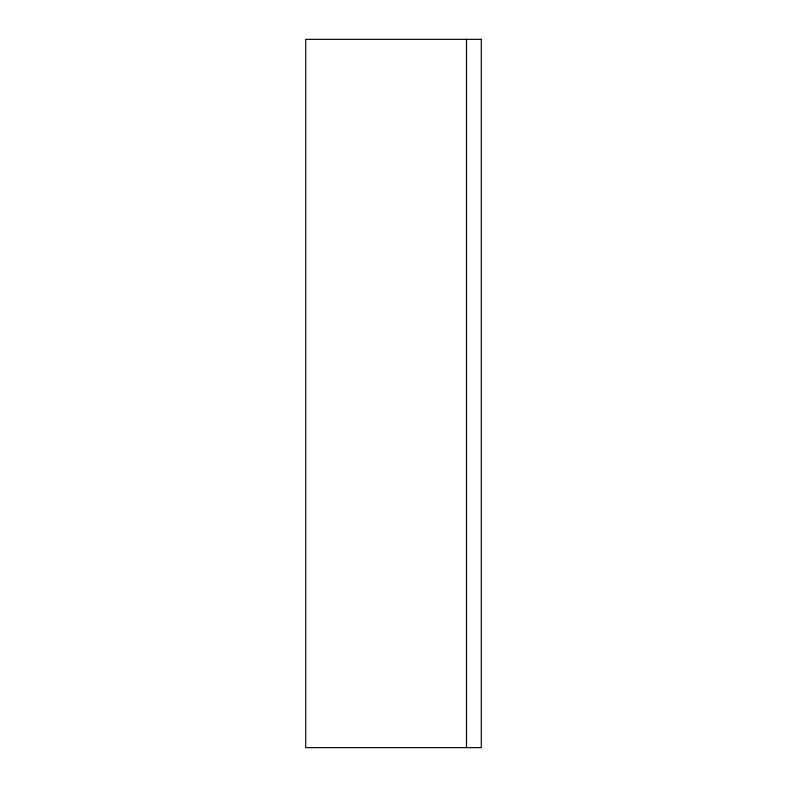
<?xml version="1.0" encoding="UTF-8"?>
<svg xmlns="http://www.w3.org/2000/svg" width="787" height="787" viewBox="0 0 787 787"><rect width="100%" height="100%" fill="white"/><g stroke="black" fill="none" stroke-linecap="round" stroke-linejoin="round"><path stroke-width="1.18" d="M466.484 39.35L466.484 747.65M481.28 39.35L305.72 39.35L305.72 747.65L481.28 747.65L481.28 39.35"/></g></svg>
